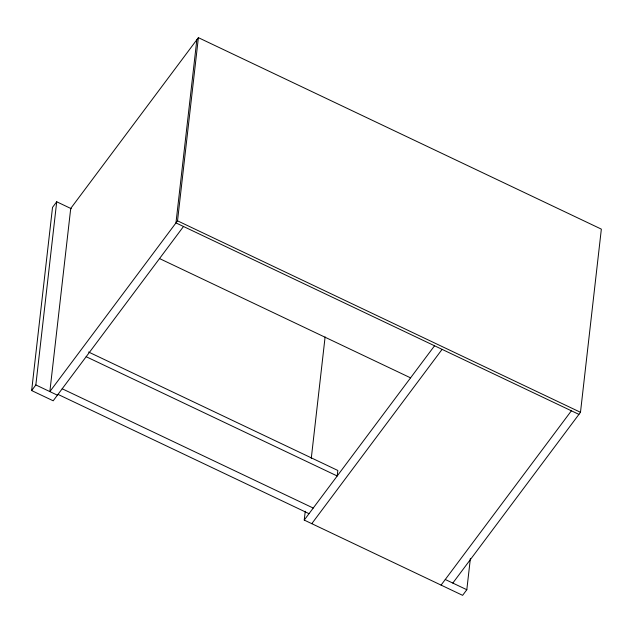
<?xml version="1.0" encoding="UTF-8"?>
<svg xmlns="http://www.w3.org/2000/svg" width="633" height="633" viewBox="0 0 633 633"><rect width="100%" height="100%" fill="white"/><g stroke="black" fill="none" stroke-linecap="round" stroke-linejoin="round"><path stroke-width="0.95" d="M183.507 226.495L53.196 400.8L31.65 390.561L52.515 207.395L56.717 201.777L71.371 208.74M31.65 390.561L35.844 384.943L56.717 201.777M196.831 39.744L175.966 222.911L578.926 414.386M198.39 37.663L70.722 208.439L49.849 391.605L177.525 220.83L198.39 37.663L601.35 229.13L580.485 412.297L452.809 583.072M470.39 558.377L466.814 589.727L462.62 595.337L304.236 520.081L305.241 511.266M311.27 458.371L325.109 336.914M304.236 520.081L434.547 345.784M311.784 523.665L442.087 349.369M441.074 585.098L571.377 410.801M177.525 220.83L580.485 412.297M159.532 258.565L410.572 377.854M88.573 352.019L337.832 470.461L337.207 475.984L86.167 356.703M62.192 388.773L313.232 508.054M57.991 394.383L309.031 513.664M35.844 384.943L57.397 395.182M445.268 579.488L466.814 589.727"/></g></svg>
